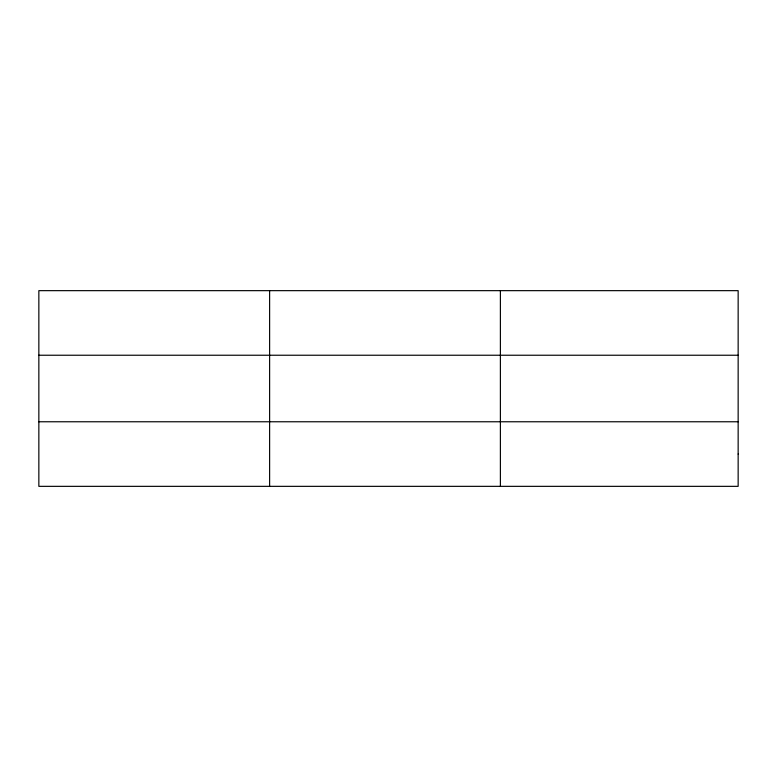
<?xml version="1.0" encoding="UTF-8"?>
<svg xmlns="http://www.w3.org/2000/svg" width="777" height="777" viewBox="0 0 777 777"><rect width="100%" height="100%" fill="white"/><g stroke="black" fill="none" stroke-linecap="round" stroke-linejoin="round"><path stroke-width="1.17" d="M269.619 290.656L269.619 486.344M500.388 290.656L500.388 486.344M38.85 355.235L738.15 355.235M38.85 421.765L738.15 421.765M738.15 454.05L738.15 486.344L38.85 486.344L38.85 290.656L738.15 290.656L738.15 454.05"/></g></svg>
